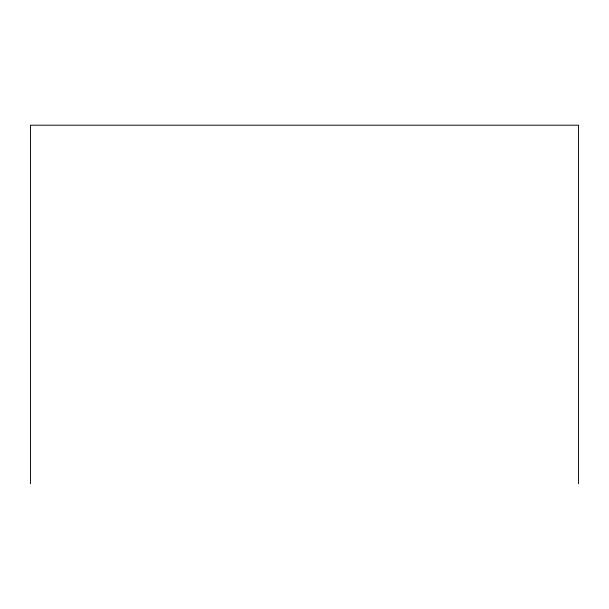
<?xml version="1.0" encoding="UTF-8"?>
<svg xmlns="http://www.w3.org/2000/svg" width="609" height="609" viewBox="0 0 609 609"><rect width="100%" height="100%" fill="white"/><g stroke="black" fill="none" stroke-linecap="round" stroke-linejoin="round"><path stroke-width="0.91" d="M578.55 483.797L578.55 125.203L30.45 125.203L30.45 483.797"/></g></svg>
